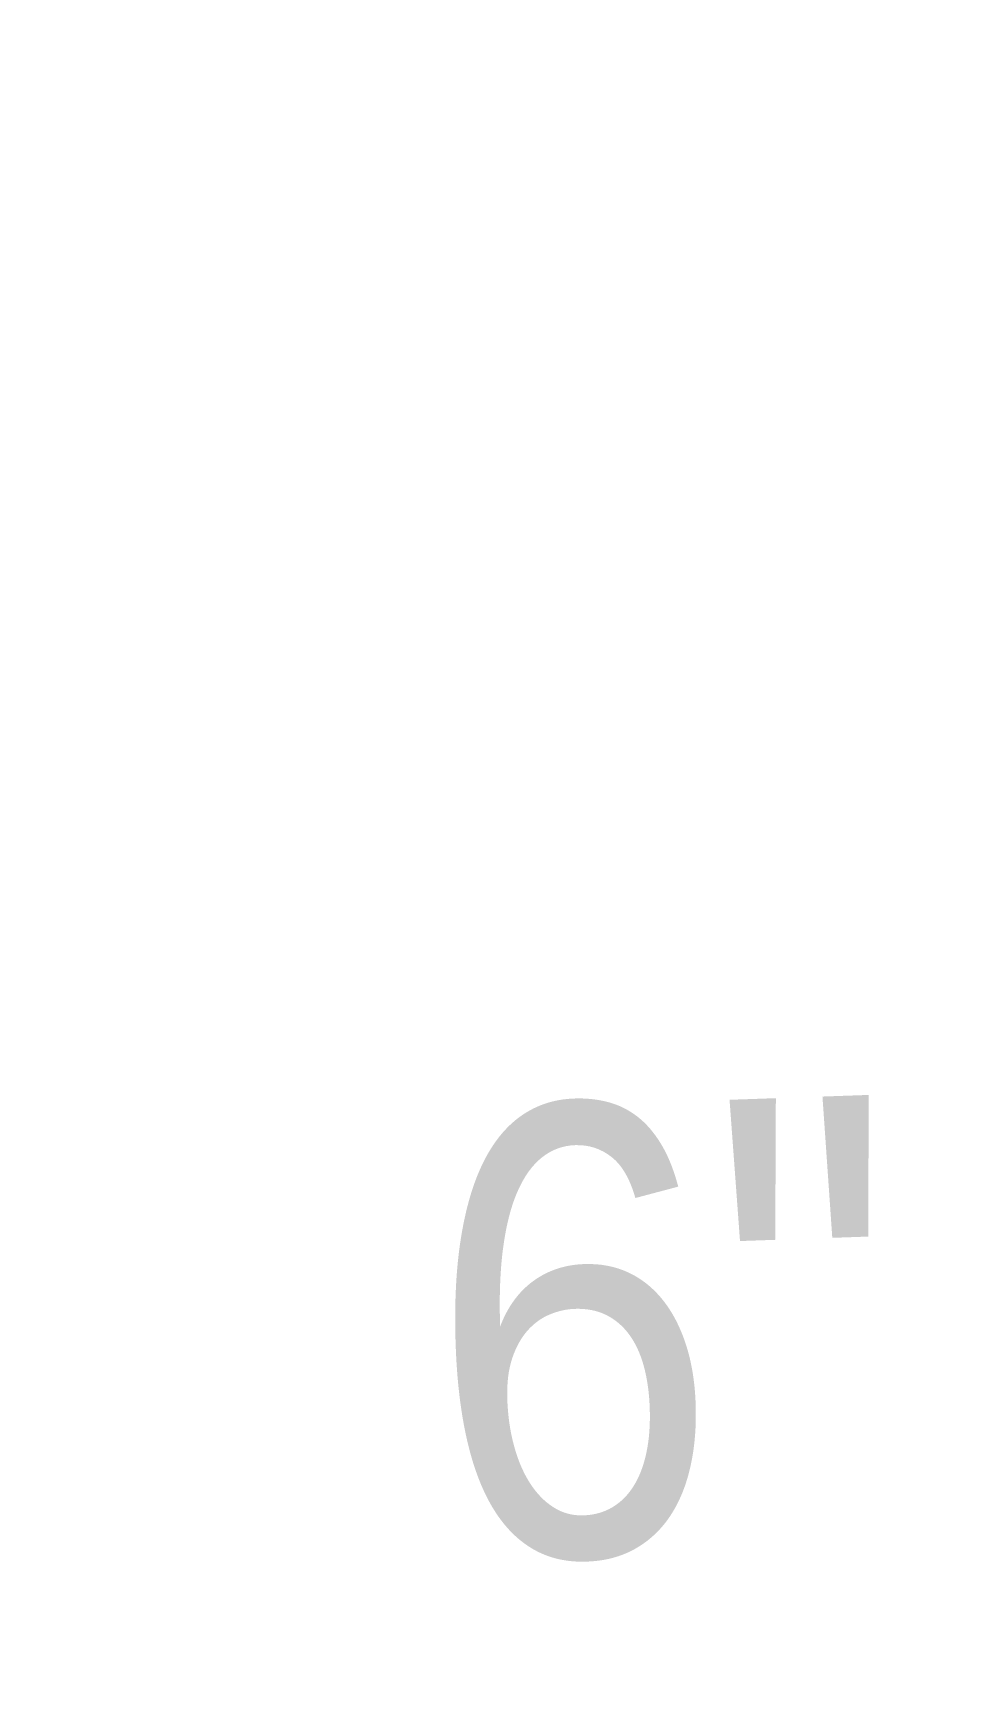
# Model space of a CAD drawing. Extents: x -1392 to 5791, y -3809 to 1722.
# Drawn here: x 3883.35 to 3906.37, y -2890.03 to -2848.78 of the extents above; entities that cross this region are included whole.
import ezdxf

# ---------------------------------------------------------------- set-up
doc = ezdxf.new("R2010")
doc.units = 0
doc.header["$MEASUREMENT"] = 0
doc.layers.add('G-ANNO-TTLB', color=7, linetype='Continuous', lineweight=0)
doc.layers.add('TYVEK', color=7, linetype='Continuous', lineweight=0)

# ---------------------------------------------------------------- blocks, each defined once
blk = doc.blocks.new('Block_580')
at = {"layer": 'TYVEK', "color": 4, "lineweight": 25, "true_color": 0x00ffff}
for points in [[(3887.989, -2853.897)], [(3887.989, -2887.332)]]:
    blk.add_lwpolyline(points, dxfattribs=at)

msp = doc.modelspace()

# ---------------------------------------------------------------- hatches: boundary and pattern name
at = {"layer": 'G-ANNO-TTLB', "true_color": 0xff00ff, "transparency": 33554687}
h = msp.add_hatch(color=6, dxfattribs=at)
edge = h.paths.add_edge_path()
edge.add_spline(control_points=[(5472, -3692.604), (5472, -3692.604), (2542.482, -3692.604), (2542.482, -3692.604), (2542.482, -3692.604), (2542.482, -1235.604), (2542.482, -1235.604), (2542.482, -1235.604), (5472, -1235.604), (5472, -1235.604), (5472, -1235.604), (5472, -3692.604), (5472, -3692.604)], knot_values=[0, 0, 0, 0, 1, 1, 1, 2, 2, 2, 3, 3, 3, 4, 4, 4, 4], degree=3, periodic=0)
edge = h.paths.add_edge_path()
edge.add_spline(control_points=[(2551.482, -1244.604), (2551.482, -1244.604), (2551.482, -3683.604), (2551.482, -3683.604), (2551.482, -3683.604), (5463, -3683.604), (5463, -3683.604), (5463, -3683.604), (5463, -1244.604), (5463, -1244.604), (5463, -1244.604), (2551.482, -1244.604), (2551.482, -1244.604)], knot_values=[0, 0, 0, 0, 1, 1, 1, 2, 2, 2, 3, 3, 3, 4, 4, 4, 4], degree=3, periodic=0)
edge.add_line((2551.482, -1244.604), (2551.482, -1244.604))

# ---------------------------------------------------------------- linework, layer by layer
at = {"layer": 'G-ANNO-TTLB'}
for points in [[(5472, -3692.604), (5472, -3692.604), (2542.482, -3692.604), (2542.482, -3692.604), (2542.482, -3692.604), (2542.482, -1235.604), (2542.482, -1235.604), (2542.482, -1235.604), (5472, -1235.604), (5472, -1235.604), (5472, -1235.604), (5472, -3692.604), (5472, -3692.604)], [(2551.482, -1244.604), (2551.482, -1244.604), (2551.482, -3683.604), (2551.482, -3683.604), (2551.482, -3683.604), (5463, -3683.604), (5463, -3683.604), (5463, -3683.604), (5463, -1244.604), (5463, -1244.604), (5463, -1244.604), (2551.482, -1244.604), (2551.482, -1244.604)]]:
    msp.add_open_spline(points, degree=3, knots=[0, 0, 0, 0, 1, 1, 1, 2, 2, 2, 3, 3, 3, 4, 4, 4, 4], dxfattribs=at)

# ---------------------------------------------------------------- block references
at = {"layer": 'TYVEK'}
msp.add_blockref('Block_580', (0, 0), dxfattribs=at)

# ---------------------------------------------------------------- texts
at = {"layer": 'TYVEK', "insert": (3893.465, -2887.129), "char_height": 0.2, "attachment_point": 7, "rotation": 1.9995}
msp.add_mtext('\\C1;\\c255;\\FArial Narrow|b0|i0|c1;\\H11.253385;\\W0.999999;6"', dxfattribs=at)

doc.saveas('drawing.dxf')
